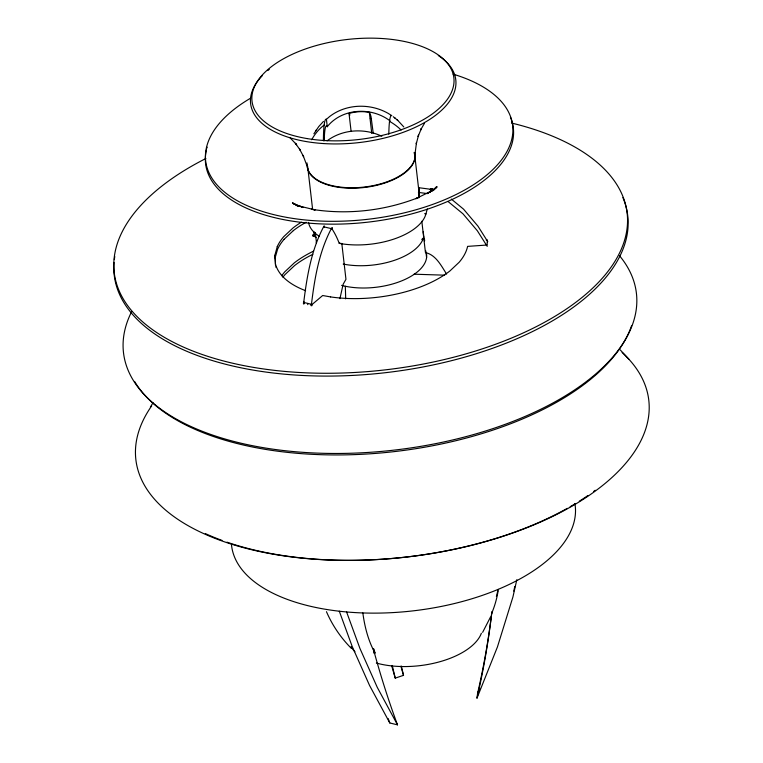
<?xml version="1.0" encoding="UTF-8"?>
<svg xmlns="http://www.w3.org/2000/svg" width="763" height="763" viewBox="0 0 763 763"><rect width="100%" height="100%" fill="white"/><g stroke="black" fill="none" stroke-linecap="round" stroke-linejoin="round"><path stroke-width="1.14" d="M419.154 190.845L418.744 194.222M313.822 236.129L313.822 235.366M313.812 235.509L313.812 234.756L314.728 234.441M312.811 236.177L312.83 235.109L313.831 234.766M324.265 139.448L324.313 137.76M415.196 152.686L416.503 142.433L416.283 143.759L418.582 135.08L418.095 136.491L421.376 128.48L420.527 130.101L424.524 123.186M277.265 246.63L274.852 255.328L275.462 263.836M284.074 239.334A97.225 48.174 -6.6 0 0 277.57 249.301L275.224 257.446L275.472 265.162M486.975 244.685L487.29 242.777M487.404 240.536L487.462 240.021L486.25 240.107M304.246 303.808L304.408 302.587L303.56 302.377L303.416 303.579M312 305.658L312.143 304.447L322.673 295.519L330.608 296.912M307.699 304.637L307.842 303.426L304.38 302.596M311.132 305.467L311.294 304.246L307.842 303.426M491.782 612.546L491.887 611.659M419.145 197.674L418.486 192.419L419.059 187.746L433.737 189.682M418.744 194.641L419.059 187.746M419.001 196.873L419.288 194.536M487.223 242.357L487.443 240.536M516.828 579.689L512.927 596.971L497.447 646.91L476.999 698.116L477.571 693.443A1037.432 894.808 6.9 0 0 491.725 613.118L491.706 613.223M491.696 613.328L491.696 613.328A130.196 112.304 6.9 0 0 498.334 589.408M303.54 303.96C306.745 277.532 311.066 250.502 323.655 226.706L324.189 225.838M311.256 305.849C314.451 279.411 318.781 252.391 331.361 228.595M339.926 298.667L343.14 284.265L345.954 279.306L341.795 243.368M430.532 191.961L430.771 188.871L432.087 189.205M424.18 238.485L423.98 239.439L421.777 239.563M513.757 591.153L514.796 586.547M427.328 208.928A115.108 99.276 6.9 0 0 425.964 213.964L424.981 216.663A59.38 29.423 -6.6 0 1 342.845 243.96L339.23 243.368A115.108 59.19 -76.6 0 0 331.867 228.728L331.829 228.719M477.571 693.443L479.746 687.997M490.466 617.095L482.636 632.336M331.867 228.728L332.41 227.822M150.378 407.118L153.02 402.74M324.189 226.907L331.342 228.633L331.895 227.727M313.87 133.811L318.762 126.563L323.445 121.412M315.51 131.141L316.178 130.072M339.23 243.368L339.802 242.548M433.384 190.426L436.255 187.078L434.462 189.062M284.074 239.334L293.335 230.636M432.497 191.017L437.008 186.677L434.7 188.728M323.407 140.812A43.081 4.435 86.8 0 1 326.411 119.324L329.549 116.605A48.355 41.707 6.9 0 1 388.071 113.315L391.791 115.642A43.081 4.435 86.8 0 0 388.815 134.25M303.56 302.377L304.151 301.89M432.211 190.75L436.808 187.173L433.88 189.329M430.752 191.418L427.452 193.44L431.734 190.845L415.778 198.704L419.211 197.226C385.267 210.798 347.527 215.08 311.418 209.253L315.214 209.92L298.314 205.829L303.149 207.402L292.744 203.349L298.095 205.81L292.477 202.824L297.866 206.258M391.619 665.574L395.244 678.126L403.522 675.341A1037.432 354.995 71.4 0 1 401.348 666.137M422.282 238.514L423.999 238.418M414.09 274.194L444.657 275.176M418.486 192.419L427.528 193.611M424.629 213.688L425.964 213.964M311.294 304.246L312.143 304.447M339.277 611.153L352.22 646.547L369.55 685.441L389.798 722.962L397.504 724.85A1037.432 539.803 -76.3 0 1 373.212 648.493M432.278 189.253L433.775 189.701M323.932 226.83L323.722 226.773A115.108 59.895 -76.3 0 1 324.161 227.546M433.403 189.281L430.771 188.575A118.208 102.061 6 0 0 430.17 189.768M312.83 235.109L316.101 237.551M393.269 116.71L397.761 120.382L403.837 126.963M451.315 199.076L463.551 209.157L477.934 226.125L487.776 241.69M448.129 201.585L462.988 213.831L477.371 230.798L487.214 246.363M394.385 117.54L395.406 118.399M396.693 119.476L397.761 120.382M289.74 137.445L296.654 144.712L295.376 143.282L300.279 150.197L299.43 148.852L303.617 156.701L303.083 155.385L306.707 165.075M351.381 648.407C340.861 637.868 332.353 625.336 326.45 611.668M620.004 349.645L628.931 359.268M487.128 245.018L467.605 246.382A97.235 48.174 -6.6 0 1 459.135 262.281L449.874 270.989A97.235 48.174 -6.6 0 1 330.589 296.921M397.504 724.85L377.256 687.329L359.926 648.426L346.583 611.936M446.593 274.06C441.214 265.743 435.959 254.928 425.449 252.563L421.825 221.28M400.89 666.213L403.522 675.341M373.517 652.861A21.602 12.685 39.2 0 0 375.005 652.985L373.946 649.094M373.212 133.096L371.047 116.71A47.974 4.931 86.8 0 0 369.321 112.333A39.142 33.763 6.9 0 0 349.025 113.477L351.066 131.074M308.643 222.882L308.557 222.386M419.059 192.524L414.986 157.331A54.221 46.762 6.9 0 0 414.118 152.457M424.409 238.79L424.648 240.87M425.811 250.893L426.584 257.579M423.227 231.742L423.866 237.303M369.321 112.333L371.762 133.449M326.411 119.324L327.26 126.706A36.366 3.739 86.8 0 0 324.227 140.802M307.632 166.315L312.592 209.196M315.3 232.591L316.321 241.366A54.221 26.858 -6.6 0 0 316.216 242.872M274.852 255.328L275.157 257.999M306.984 162.92L307.212 165.829M345.696 298.867L345.334 286.259M313.87 231.466L313.908 236.129M395.244 678.126A1037.432 354.995 71.4 0 1 392.258 665.47M389.798 722.971A1037.432 539.803 -76.3 0 1 388.186 718.593M276.006 267.346A97.225 48.174 -6.6 0 1 275.844 266.783M293.335 230.626A97.225 48.174 -6.6 0 1 306.135 222.281M305.61 290.684A97.235 48.174 -6.6 0 1 275.433 263.845M277.236 246.63A97.235 48.174 -6.6 0 1 283.731 236.664L293.021 227.956A97.235 48.174 -6.6 0 1 301.356 222.195M622.875 197.579A258.466 128.06 -6.6 0 1 391.762 371.924A258.466 128.06 -6.6 0 1 114.03 262.501M114.336 259.534A258.466 128.06 -6.6 0 1 114.784 256.559M511.62 123.053A258.171 127.907 -6.6 0 1 570.638 306.087A258.171 127.907 -6.6 0 1 190.674 350.169A258.171 127.907 -6.6 0 1 205.857 158.523M631.621 325.601A256.568 127.116 -6.6 0 1 393.117 451.744A256.568 127.116 -6.6 0 1 134.584 381.433M619.594 255.834A258.171 127.907 -6.6 0 1 393.889 450.141A258.171 127.907 -6.6 0 1 131.703 311.552M282.892 277.227A100.697 49.891 -6.6 0 1 285.066 274.518L294.661 265.505A100.697 49.891 -6.6 0 1 312.801 254.327M281.7 275.767A100.697 49.891 -6.6 0 1 284.761 271.847L294.346 262.834A100.697 49.891 -6.6 0 1 313.507 251.161M574.901 503.513A172.972 85.704 -6.6 0 1 414.013 610.753A172.972 85.704 -6.6 0 1 231.427 544.019M481.377 633.242A67.125 33.257 -6.6 0 1 376.34 663.047M354.948 651.726A67.125 33.257 -6.6 0 1 351.094 646.595M497.724 590.991A130.196 112.409 6 0 1 496.389 596.447M375.005 652.985A130.196 66.953 -76.6 0 1 362.845 612.937M595.254 490.266A255.452 126.572 -6.6 0 1 593.662 491.448M587.92 495.53A255.452 126.572 -6.6 0 1 579.279 501.215M574.768 503.99A255.452 126.572 -6.6 0 1 570.142 506.718M567.31 508.33A255.452 126.572 -6.6 0 1 226.964 542.159M222.043 540.414A255.452 126.572 -6.6 0 1 205.295 533.556M622.141 352.487A258.171 127.907 -6.6 0 1 405.973 557.104A258.171 127.907 -6.6 0 1 151.637 405.945M438.296 55.518A103.272 51.169 -6.6 0 1 423.789 122.977A103.272 51.169 -6.6 0 1 290.913 138.065A103.272 51.169 -6.6 0 1 262.482 75.489M267.813 70.568A103.272 51.169 -6.6 0 1 269.282 69.376M414.738 152.877A54.221 26.858 -6.6 0 1 364.657 187.45A54.221 26.858 -6.6 0 1 307.251 165.695M349.025 113.477A47.974 4.931 86.8 0 1 349.883 115.099M370.293 118.408A25.208 21.736 6.9 0 1 371.552 118.77M423.694 236.997A54.221 26.858 -6.6 0 1 343.216 264.065M426.288 252.677A54.221 26.858 -6.6 0 1 400.413 281.375A54.221 26.858 -6.6 0 1 341.614 285.372M311.714 139.763A54.221 46.762 6.9 0 1 324.151 125.027M389.531 121.355A54.221 46.762 6.9 0 1 401.157 130.053M414.69 152.428A54.221 26.867 -6.6 0 1 364.571 187.011A54.221 26.867 -6.6 0 1 307.193 165.209M327.098 140.831A48.355 41.707 6.9 0 1 381.843 136.272M327.26 126.706A42.48 36.643 6.9 0 1 390.007 120.85M453.117 74.145A154.517 76.558 -6.6 0 1 476.694 182.595A154.517 76.558 -6.6 0 1 255.09 208.909A154.517 76.558 -6.6 0 1 250.56 98.208M510.428 117.187A154.908 76.748 -6.6 0 1 365.754 222.395A154.908 76.748 -6.6 0 1 206.468 149.853M206.926 148.06A154.908 76.748 -6.6 0 1 207.193 147.164M319.249 236.225A59.38 29.423 -6.6 0 1 308.872 223.874M491.715 613.128A1037.432 894.808 6.9 0 1 476.999 698.116M307.098 138.58A101.593 50.339 -6.6 0 0 453.89 78.036A101.593 50.339 -6.6 0 0 297.828 51.884A101.593 50.339 -6.6 0 0 307.098 138.58"/></g></svg>
